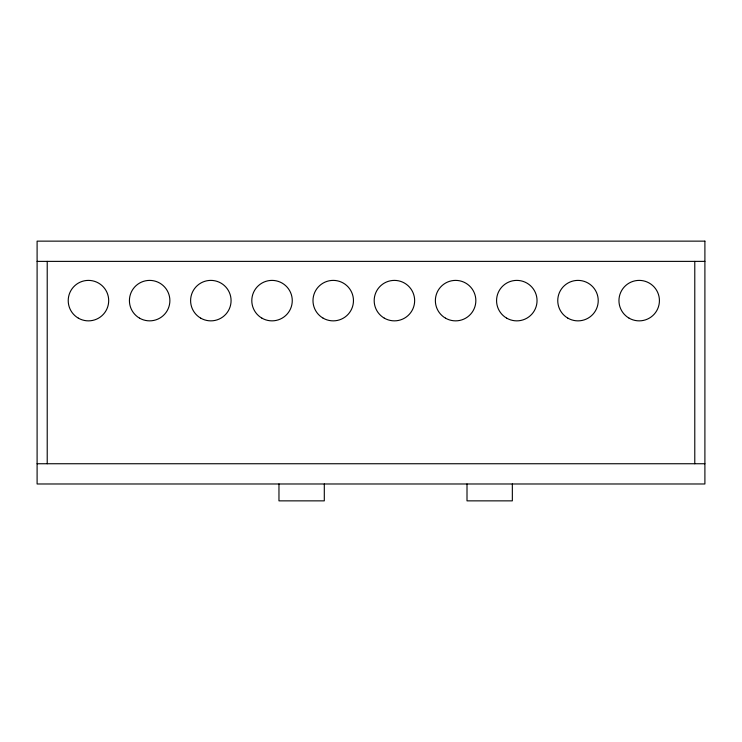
<?xml version="1.0" encoding="UTF-8"?>
<svg xmlns="http://www.w3.org/2000/svg" width="742" height="742" viewBox="0 0 742 742"><rect width="100%" height="100%" fill="white"/><g stroke="black" fill="none" stroke-linecap="round" stroke-linejoin="round"><path stroke-width="1.11" d="M37.1 261.379L704.9 261.379M37.1 463.741L704.9 463.741M694.781 261.379L694.781 463.741M512.342 483.979L512.342 500.859L467.006 500.859L467.006 483.979M324.3 483.979L324.3 500.859L278.964 500.859L278.964 483.979M47.219 261.379L47.219 463.741M704.9 241.141L37.1 241.141L37.1 483.979L704.9 483.979L704.9 241.141M78.337 318.151A20.238 20.238 0 0 0 108.694 300.621A20.238 20.238 0 0 0 78.337 283.101A20.238 20.238 0 0 0 78.337 318.151M139.533 318.151A20.238 20.238 0 0 0 169.881 300.621A20.238 20.238 0 0 0 139.533 283.101A20.238 20.238 0 0 0 139.533 318.151M200.72 318.151A20.238 20.238 0 0 0 231.077 300.621A20.238 20.238 0 0 0 200.72 283.101A20.238 20.238 0 0 0 200.72 318.151M261.917 318.151A20.238 20.238 0 0 0 292.265 300.621A20.238 20.238 0 0 0 261.917 283.101A20.238 20.238 0 0 0 261.917 318.151M323.104 318.151A20.238 20.238 0 0 0 353.461 300.621A20.238 20.238 0 0 0 323.104 283.101A20.238 20.238 0 0 0 323.104 318.151M384.3 318.151A20.238 20.238 0 0 0 414.648 300.621A20.238 20.238 0 0 0 384.3 283.101A20.238 20.238 0 0 0 384.3 318.151M445.488 318.151A20.238 20.238 0 0 0 475.845 300.621A20.238 20.238 0 0 0 445.488 283.101A20.238 20.238 0 0 0 445.488 318.151M506.684 318.151A20.238 20.238 0 0 0 537.041 300.621A20.238 20.238 0 0 0 506.684 283.101A20.238 20.238 0 0 0 506.684 318.151M567.871 318.151A20.238 20.238 0 0 0 598.228 300.621A20.238 20.238 0 0 0 567.871 283.101A20.238 20.238 0 0 0 567.871 318.151M629.068 318.151A20.238 20.238 0 0 0 659.425 300.621A20.238 20.238 0 0 0 629.068 283.101A20.238 20.238 0 0 0 629.068 318.151"/></g></svg>
